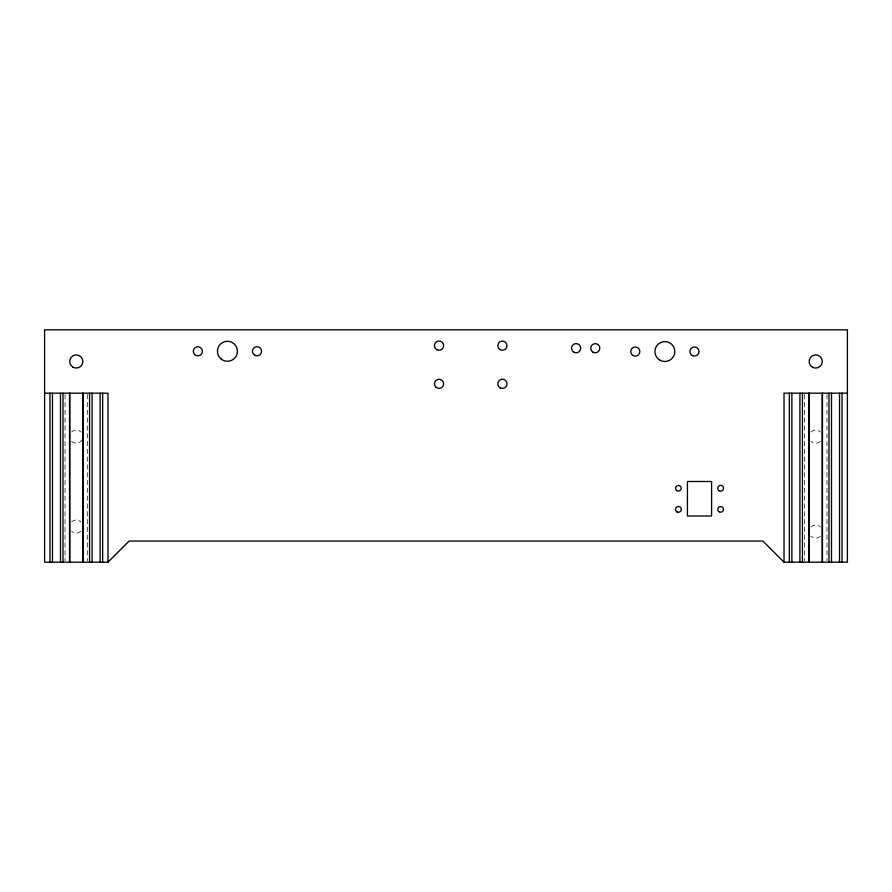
<?xml version="1.0" encoding="UTF-8"?>
<svg xmlns="http://www.w3.org/2000/svg" width="892" height="892" viewBox="0 0 892 892"><rect width="100%" height="100%" fill="white"/><g stroke="black" fill="none" stroke-linecap="round" stroke-linejoin="round"><path stroke-width="0.67" stroke-dasharray="4.46 3.34" d="M826.951 394.565L826.951 560.812M804.472 394.565L804.472 560.812M87.528 394.565L87.528 560.812M65.049 394.565L65.049 560.812M820.372 441.328A6.59 6.59 0 0 1 811.051 441.328M811.051 432.007A6.59 6.59 0 0 1 820.372 432.007M820.372 536.282A6.59 6.59 0 0 1 811.051 536.282M811.051 526.96A6.59 6.59 0 0 1 820.372 526.96M81.997 439.957A6.59 6.59 0 0 1 71.628 441.328M71.628 432.007A6.59 6.59 0 0 1 80.949 432.007M80.949 531.231A6.59 6.59 0 0 1 71.628 531.231M71.628 521.909A6.59 6.59 0 0 1 80.949 521.909"/><path stroke-width="1.34" d="M107.977 562.194L129.106 541.065L762.894 541.065L784.023 562.194L847.4 562.194L847.4 329.806L44.6 329.806L44.6 562.194L107.977 562.194L107.977 393.182L44.6 393.182M847.4 393.182L784.023 393.182L784.023 562.194M842.07 393.182L842.07 562.194M839.539 393.182L839.539 562.194M831.511 393.182L831.511 562.194M828.98 393.182L828.98 562.194M822.469 393.182L822.469 562.194M822.201 393.182L822.201 562.194M809.222 393.182L809.222 562.194M808.955 393.182L808.955 562.194M802.443 393.182L802.443 562.194M799.912 393.182L799.912 562.194M791.873 393.182L791.873 562.194M789.353 393.182L789.353 562.194M102.647 393.182L102.647 562.194M100.127 393.182L100.127 562.194M92.088 393.182L92.088 562.194M89.557 393.182L89.557 562.194M83.045 393.182L83.045 562.194M82.778 393.182L82.778 562.194M69.799 393.182L69.799 562.194M69.531 393.182L69.531 562.194M63.02 393.182L63.02 562.194M60.489 393.182L60.489 562.194M52.461 393.182L52.461 562.194M49.93 393.182L49.93 562.194M711.604 481.49L687.431 481.49L687.431 516.011L711.604 516.011L711.604 481.49M592.99 352.173A4.571 4.571 0 0 0 599.848 348.214A4.571 4.571 0 0 0 592.99 344.256A4.571 4.571 0 0 0 592.99 352.173M719.186 490.778A2.91 2.91 0 0 0 723.557 488.247A2.91 2.91 0 0 0 719.186 485.727A2.91 2.91 0 0 0 719.186 490.778M719.231 511.818A2.81 2.81 0 0 0 723.457 509.377A2.81 2.81 0 0 0 719.231 506.946A2.81 2.81 0 0 0 719.231 511.818M573.835 352.195A4.605 4.605 0 0 0 580.737 348.214A4.605 4.605 0 0 0 573.835 344.223A4.605 4.605 0 0 0 573.835 352.195M676.983 490.689A2.81 2.81 0 0 0 681.198 488.247A2.81 2.81 0 0 0 676.983 485.817A2.81 2.81 0 0 0 676.983 490.689M676.939 511.897A2.91 2.91 0 0 0 681.298 509.377A2.91 2.91 0 0 0 676.939 506.857A2.91 2.91 0 0 0 676.939 511.897M633.03 355.529A4.56 4.56 0 0 0 639.876 351.571A4.56 4.56 0 0 0 633.03 347.624A4.56 4.56 0 0 0 633.03 355.529M692.159 355.484A4.56 4.56 0 0 0 699.005 351.537A4.56 4.56 0 0 0 692.159 347.579A4.56 4.56 0 0 0 692.159 355.484M659.902 360.167A9.946 9.946 0 0 0 674.82 351.548A9.946 9.946 0 0 0 659.902 342.941A9.946 9.946 0 0 0 659.902 360.167M500.122 349.608A4.571 4.571 0 0 0 506.979 345.65A4.571 4.571 0 0 0 500.122 341.692A4.571 4.571 0 0 0 500.122 349.608M436.255 387.451A4.571 4.571 0 0 0 443.558 384.419A4.571 4.571 0 0 0 437.281 379.613A4.571 4.571 0 0 0 436.255 387.451M500.111 387.819A4.605 4.605 0 0 0 507.013 383.828A4.605 4.605 0 0 0 500.111 379.836A4.605 4.605 0 0 0 500.111 387.819M436.723 349.642A4.605 4.605 0 0 0 443.636 345.65A4.605 4.605 0 0 0 436.723 341.658A4.605 4.605 0 0 0 436.723 349.642M812.411 367.203A6.59 6.59 0 0 0 822.301 361.494A6.59 6.59 0 0 0 812.411 355.785A6.59 6.59 0 0 0 812.411 367.203M72.999 367.203A6.59 6.59 0 0 0 82.878 361.494A6.59 6.59 0 0 0 72.999 355.785A6.59 6.59 0 0 0 72.999 367.203M220.948 358.874A9.979 9.979 0 0 0 237.239 353.076A9.979 9.979 0 0 0 224.07 341.87A9.979 9.979 0 0 0 220.948 358.874M254.699 355.206A4.56 4.56 0 0 0 261.546 351.258A4.56 4.56 0 0 0 254.699 347.3A4.56 4.56 0 0 0 254.699 355.206M194.623 354.525A4.56 4.56 0 0 0 202.261 352.474A4.56 4.56 0 0 0 196.664 346.888A4.56 4.56 0 0 0 194.623 354.525"/></g></svg>
